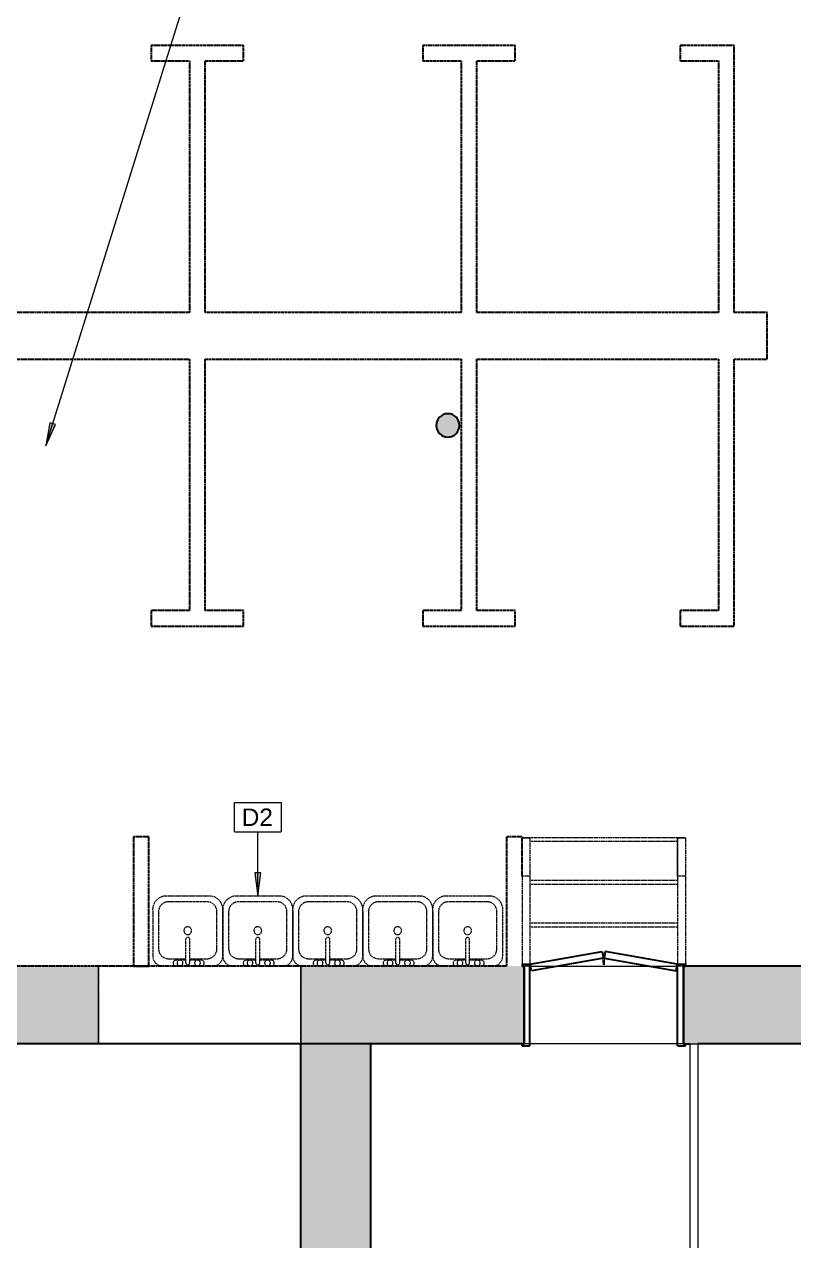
# Model space of a CAD drawing. Header units: inches. Extents: x -1176 to 1545, y -2552 to 978.
# Drawn here: x -843.1 to -645.2, y -34.4 to 278.6 of the extents above; entities that cross this region are included whole.
import ezdxf

# ---------------------------------------------------------------- set-up
doc = ezdxf.new("R2010")
doc.units = ezdxf.units.IN
doc.header["$MEASUREMENT"] = 0
doc.linetypes.add('Demolished', pattern=[0.1875, 0.125, -0.0625])
for name, color, linetype, lineweight in [('A-ANNO-KEYN', 231, 'Continuous', 9), ('A-DOOR', 31, 'Demolished', 9), ('A-DOOR-FRAM', 31, 'Demolished', 30), ('A-FLOR', 192, 'Continuous', 18), ('A-FLOR-HRAL', 11, 'Continuous', 18), ('A-WALL', 113, 'Continuous', 18), ('A-WALL-PATT', 111, 'Continuous', 18), ('P-SANR-FIXT', 6, 'Demolished', 9), ('S-COLS', 52, 'Continuous', 18), ('S-STRS', 31, 'Continuous', 18)]:
    doc.layers.add(name, color=color, linetype=linetype, lineweight=lineweight)
doc.styles.add('Arial', font='arial.ttf', dxfattribs={"height": 4.5})

# ---------------------------------------------------------------- blocks, each defined once
blk = doc.blocks.new('Top Rail Type - Top Rail_Internal_-5050133-2nd Floor Demo')
at = {"layer": 'A-FLOR-HRAL', "lineweight": 9}
for p, q in [((-671.86, 16.25), (-669.86, 16.25)), ((-671.86, -183.19), (-671.86, 16.25)), ((-669.86, 16.25), (-669.86, -183.19))]:
    blk.add_line(p, q, dxfattribs=at)
blk = doc.blocks.new('Top Rail Type - Top Rail_Internal_-6155228-2nd Floor Demo')
at = {"layer": 'A-FLOR-HRAL', "color": 7, "linetype": 'Demolished', "lineweight": 9}
for p, q in [((-715.06, 69.25), (-713.06, 69.25)), ((-713.06, 69.25), (-713.06, 59.41)), ((-713.06, 59.41), (-715.06, 59.41))]:
    blk.add_line(p, q, dxfattribs=at)
blk = doc.blocks.new('Top Rail Type - Top Rail_Internal_-V17-2nd Floor Demo')
at = {"layer": 'A-FLOR-HRAL', "color": 7, "linetype": 'Demolished', "lineweight": 9}
for p, q in [((-713.06, 69.25), (-715.06, 69.25)), ((-713.06, 69.25), (-713.06, 47.25)), ((-715.06, 59.41), (-715.06, 47.25)), ((-715.06, 47.25), (-715.06, 36.25)), ((-713.06, 47.25), (-713.06, 36.25)), ((-713.06, 36.25), (-715.06, 36.25))]:
    blk.add_line(p, q, dxfattribs=at)
blk = doc.blocks.new('Top Rail Type - Top Rail_Internal_-6155240-2nd Floor Demo')
at = {"layer": 'A-FLOR-HRAL', "color": 7, "linetype": 'Demolished', "lineweight": 9}
for p, q in [((-675.06, 69.25), (-673.06, 69.25)), ((-675.06, 59.41), (-675.06, 69.25)), ((-673.06, 69.25), (-673.06, 59.41)), ((-673.06, 59.41), (-675.06, 59.41))]:
    blk.add_line(p, q, dxfattribs=at)
blk = doc.blocks.new('Top Rail Type - Top Rail_Internal_-V18-2nd Floor Demo')
at = {"layer": 'A-FLOR-HRAL', "color": 7, "linetype": 'Demolished', "lineweight": 9}
for p, q in [((-673.06, 69.25), (-675.06, 69.25)), ((-675.06, 69.25), (-675.06, 47.25)), ((-673.06, 69.25), (-673.06, 47.25)), ((-675.06, 47.25), (-675.06, 36.25)), ((-673.06, 47.25), (-673.06, 36.25)), ((-673.06, 36.25), (-675.06, 36.25))]:
    blk.add_line(p, q, dxfattribs=at)
blk = doc.blocks.new('Sink Vanity-Square - 20_ x 18_ 2-6858549-2nd Floor Demo')
at = {"layer": 'P-SANR-FIXT', "color": 7}
for p, q in [((0.12, 6.33), (0.12, 0.22)), ((1.12, 6.33), (1.12, 0.22)), ((-8.38, 4.59), (-8.38, -6.91)), ((0.12, 5.22), (-4.38, 5.22)), ((-2.88, 5.59), (0.12, 5.59)), ((1.12, 5.59), (3.62, 5.59)), ((5.62, 5.22), (1.12, 5.22)), ((9.62, -6.91), (9.62, 4.59)), ((-6.88, 2.72), (-6.88, -6.91)), ((8.12, -6.91), (8.12, 2.72)), ((-5.06, -10.91), (6.3, -10.91)), ((-4.38, -9.41), (5.62, -9.41))]:
    blk.add_line(p, q, dxfattribs=at)
for centre, radius, start, end in [((-5.88, 4.59), 2.5, 90, 180), ((-2.88, 6.34), 0.75, 90, 270), ((-1.88, 6.34), 0.75, 360, 180), ((-1.88, 6.34), 0.75, 180, 0), ((0.62, 6.33), 0.5, 360, 180), ((2.62, 6.34), 0.75, 360, 180), ((2.62, 6.34), 0.75, 180, 360), ((3.62, 6.34), 0.75, 270, 90), ((7.12, 4.59), 2.5, 360, 90), ((-4.38, 2.72), 2.5, 90, 180), ((5.62, 2.72), 2.5, 0, 90), ((0.62, 0.22), 0.5, 180, 0), ((0.62, -2), 1, 360, 180), ((0.62, -2), 1, 180, 0), ((-4.91, -7.4), 3.51, 171.8503, 267.5498), ((-4.38, -6.91), 2.5, 180, 270), ((5.62, -6.91), 2.5, 270, 0), ((6.15, -7.4), 3.51, 272.4502, 8.1497)]:
    blk.add_arc(centre, radius, start, end, dxfattribs=at)
blk = doc.blocks.new('Double Flush - 3_6-8108160-2nd Floor Demo')
at = {"layer": 'A-DOOR', "color": 8, "linetype": 'Continuous', "lineweight": 30}
for p, q in [((-18.91, 10.5), (-0.38, 13.77)), ((-0.38, 13.77), (-0.08, 12.04)), ((0.38, 13.77), (0.08, 12.04)), ((18.91, 10.5), (0.38, 13.77)), ((-18.6, 8.78), (-18.91, 10.5)), ((-0.08, 12.04), (-18.6, 8.78)), ((0.08, 12.04), (18.6, 8.78)), ((18.6, 8.78), (18.91, 10.5))]:
    blk.add_line(p, q, dxfattribs=at)
at = {"layer": 'A-DOOR', "linetype": 'Continuous'}
for centre, start, end in [((-18.91, 10.5), 359.5, 10), ((18.91, 10.5), 170, 180.5)]:
    blk.add_arc(centre, 18.81, start, end, dxfattribs=at)
at = {"layer": 'A-DOOR-FRAM', "color": 8, "linetype": 'Continuous'}
for p, q in [((-21, 10.5), (-19, 10.5)), ((-21, 10.5), (-21, 10)), ((-21, 10), (-20.5, 10)), ((-20.5, -10), (-20.5, 10)), ((-19, -10.5), (-19, 10.5)), ((19, -10.5), (19, 10.5)), ((19, 10.5), (21, 10.5)), ((20.5, 10), (21, 10)), ((20.5, -10), (20.5, 10)), ((21, 10.5), (21, 10)), ((-21, -10), (-20.5, -10)), ((-21, -10.5), (-21, -10)), ((-21, -10.5), (-19, -10.5)), ((19, -10.5), (21, -10.5)), ((20.5, -10), (21, -10)), ((21, -10.5), (21, -10))]:
    blk.add_line(p, q, dxfattribs=at)
blk = doc.blocks.new('Keynote Tag - Keynote Number - Boxed-135510-2nd Floor Demo')
at = {"layer": 'A-ANNO-KEYN'}
for p, q in [((-0.125, -0.0792), (-0.125, 0.0781)), ((-0.125, 0.0781), (0.125, 0.0781)), ((0.125, 0.0781), (0.125, -0.0792)), ((-0.125, -0.0792), (0.125, -0.0792))]:
    blk.add_line(p, q, dxfattribs=at)

msp = doc.modelspace()

# ---------------------------------------------------------------- hatches: boundary and pattern name
at = {"layer": 'A-ANNO-KEYN'}
for points in [[(-837.63, 170.08), (-835.09, 175.58), (-836.59, 176.05)], [(-783.06, 54.25), (-782.27, 60.25), (-783.85, 60.25)]]:
    msp.add_hatch(color=256, dxfattribs=at).paths.add_polyline_path(points, flags=0)
at = {"layer": 'A-WALL-PATT'}
h = msp.add_hatch(color=250, dxfattribs=at)
h.paths.add_polyline_path([(-1015.06, 16.25), (-898.33, 16.25), (-898.33, 27.25), (-899.06, 27.25), (-899.06, 36.25), (-1015.06, 36.25)], flags=0)
h.paths.add_polyline_path([(-590.07, 16.25), (-590.07, 36.25), (-673.56, 36.25), (-673.56, 16.25), (-636.88, 16.25)], flags=0)
h.paths.add_polyline_path([(-858.33, 16.25), (-824.03, 16.25), (-824.03, 36.25), (-858.33, 36.25)], flags=0)
h.paths.add_polyline_path([(-772.03, 16.25), (-714.56, 16.25), (-714.56, 36.25), (-772.03, 36.25), (-772.03, 31.32)], flags=0)
h = msp.add_hatch(color=250, dxfattribs=at)
h.paths.add_polyline_path([(-754.04, -1262.19), (-754.04, -1210.19), (-772.04, -1210.19), (-772.04, -1262.19), (-757.66, -1262.19)], flags=0)
h.paths.add_polyline_path([(-769.38, -1170.19), (-754.04, -1170.19), (-754.04, -1093.3), (-772.04, -1093.3), (-772.04, -1170.19)], flags=0)
h.paths.add_polyline_path([(-754.04, -1053.19), (-754.04, -1004.19), (-772.04, -1004.19), (-772.04, -1053.19), (-757.66, -1053.19)], flags=0)
h.paths.add_polyline_path([(-757.66, -962.19), (-754.04, -962.19), (-754.04, -860.19), (-772.04, -860.19), (-772.04, -962.19)], flags=0)
h.paths.add_polyline_path([(-757.66, -818.19), (-754.04, -818.19), (-754.04, -716.19), (-772.04, -716.19), (-772.04, -818.19), (-769.38, -818.19)], flags=0)
h.paths.add_polyline_path([(-772.04, -674.19), (-754.04, -674.19), (-754.04, -572.19), (-772.04, -572.19), (-772.04, -666.25)], flags=0)
h.paths.add_polyline_path([(-772.04, -530.19), (-754.04, -530.19), (-754.04, -428.19), (-772.04, -428.19), (-772.04, -529.77)], flags=0)
h.paths.add_polyline_path([(-769.38, -386.19), (-754.04, -386.19), (-754.04, -278.19), (-772.04, -278.19), (-772.04, -386.19)], flags=0)
h.paths.add_polyline_path([(-757.66, -236.19), (-754.04, -236.19), (-754.04, -122.5), (-772.04, -122.5), (-772.04, -236.19)], flags=0)
h.paths.add_polyline_path([(-772.04, -80.5), (-754.04, -80.5), (-754.04, 16.25), (-772.04, 16.25), (-772.04, -72.63)], flags=0)
at = {"layer": 'S-COLS'}
msp.add_hatch(color=250, dxfattribs=at).paths.add_polyline_path([(-734.16, 172.37), (-733.02, 172.6), (-732.04, 173.25), (-731.39, 174.23), (-731.16, 175.37), (-731.39, 176.52), (-732.04, 177.5), (-733.02, 178.15), (-734.16, 178.37), (-735.31, 178.15), (-736.28, 177.5), (-736.94, 176.52), (-737.16, 175.37), (-736.94, 174.23), (-736.28, 173.25), (-735.31, 172.6)], flags=0)

# ---------------------------------------------------------------- linework, layer by layer
at = {"layer": 'A-ANNO-KEYN'}
for p, q in [((-837.63, 170.08), (-741.74, 476.94)), ((-836.59, 176.05), (-837.63, 170.08)), ((-837.63, 170.08), (-835.09, 175.58)), ((-835.09, 175.58), (-836.59, 176.05)), ((-783.06, 54.25), (-783.06, 70.75)), ((-782.27, 60.25), (-783.85, 60.25)), ((-783.85, 60.25), (-783.06, 54.25)), ((-783.06, 54.25), (-782.27, 60.25))]:
    msp.add_line(p, q, dxfattribs=at)
at = {"layer": 'A-FLOR'}
msp.add_line((-673.56, 16.25), (-714.56, 16.25), dxfattribs=at)
at = {"layer": 'A-WALL', "color": 250, "linetype": 'Demolished', "lineweight": 30}
for p, q in [((-786.77, 273.14), (-810.52, 273.14)), ((-810.52, 273.14), (-810.52, 269.14)), ((-786.77, 269.14), (-786.77, 273.14)), ((-716.87, 273.14), (-740.63, 273.14)), ((-740.63, 273.14), (-740.63, 269.14)), ((-716.87, 269.14), (-716.87, 273.14)), ((-660.53, 273.14), (-674.4, 273.14)), ((-674.4, 273.14), (-674.4, 269.14)), ((-660.53, 204.42), (-660.53, 273.14)), ((-810.52, 269.14), (-800.59, 269.14)), ((-800.59, 269.14), (-800.59, 204.42)), ((-796.59, 204.42), (-796.59, 269.14)), ((-796.59, 269.14), (-786.77, 269.14)), ((-740.63, 269.14), (-730.7, 269.14)), ((-730.7, 269.14), (-730.7, 204.42)), ((-726.7, 204.42), (-726.7, 269.14)), ((-726.7, 269.14), (-716.87, 269.14)), ((-674.4, 269.14), (-664.53, 269.14)), ((-664.53, 269.14), (-664.53, 204.42)), ((-800.59, 204.42), (-865.21, 204.42)), ((-730.7, 204.42), (-796.59, 204.42)), ((-664.53, 204.42), (-726.7, 204.42)), ((-652.04, 204.42), (-660.53, 204.42)), ((-652.04, 192.42), (-652.04, 204.42)), ((-865.21, 192.42), (-800.59, 192.42)), ((-800.59, 192.42), (-800.59, 127.69)), ((-796.59, 192.42), (-730.7, 192.42)), ((-796.59, 127.69), (-796.59, 192.42)), ((-730.7, 192.42), (-730.7, 127.69)), ((-726.7, 192.42), (-664.53, 192.42)), ((-726.7, 127.69), (-726.7, 192.42)), ((-664.53, 192.42), (-664.53, 127.69)), ((-660.53, 192.42), (-652.04, 192.42)), ((-660.53, 123.69), (-660.53, 192.42)), ((-800.59, 127.69), (-810.52, 127.69)), ((-810.52, 127.69), (-810.52, 123.69)), ((-786.77, 127.69), (-796.59, 127.69)), ((-786.77, 123.69), (-786.77, 127.69)), ((-730.7, 127.69), (-740.63, 127.69)), ((-740.63, 127.69), (-740.63, 123.69)), ((-716.87, 127.69), (-726.7, 127.69)), ((-716.87, 123.69), (-716.87, 127.69)), ((-664.53, 127.69), (-674.4, 127.69)), ((-674.4, 127.69), (-674.4, 123.69)), ((-810.52, 123.69), (-786.77, 123.69)), ((-740.63, 123.69), (-716.87, 123.69)), ((-674.4, 123.69), (-660.53, 123.69)), ((-811.06, 69.47), (-815.06, 69.47)), ((-815.06, 69.47), (-815.06, 36.25)), ((-811.06, 36.25), (-811.06, 69.47)), ((-715.06, 69.47), (-719.06, 69.47)), ((-719.06, 69.47), (-719.06, 36.25)), ((-715.06, 59.39), (-715.06, 69.47)), ((-719.06, 36.25), (-868.06, 36.25)), ((-815.06, 36.25), (-811.06, 36.25))]:
    msp.add_line(p, q, dxfattribs=at)
at = {"layer": 'A-WALL', "lineweight": 9}
for p, q in [((-824.03, 16.25), (-824.03, 36.25)), ((-772.03, 36.25), (-772.03, 16.25)), ((-713.06, 36.25), (-675.06, 36.25))]:
    msp.add_line(p, q, dxfattribs=at)
at = {"layer": 'A-WALL', "color": 7, "linetype": 'Demolished', "lineweight": 9}
for p, q in [((-824.03, 36.25), (-824.03, 16.25)), ((-772.03, 16.25), (-772.03, 36.25))]:
    msp.add_line(p, q, dxfattribs=at)
at = {"layer": 'A-WALL', "color": 8, "lineweight": 30}
for p, q in [((-714.56, 36.25), (-714.56, 16.25)), ((-673.56, 36.25), (-673.56, 16.25)), ((-601.07, 36.25), (-673.06, 36.25)), ((-714.56, 16.25), (-1041.06, 16.25)), ((-772.04, 16.25), (-772.04, -66.63)), ((-754.04, 16.25), (-754.04, -80.5)), ((-673.56, 16.25), (-671.86, 16.25)), ((-570.07, 16.25), (-669.86, 16.25))]:
    msp.add_line(p, q, dxfattribs=at)
at = {"layer": 'S-COLS', "color": 8, "lineweight": 30}
for start, end in [(0, 180), (180, 0)]:
    msp.add_arc((-734.16, 175.37), 3, start, end, dxfattribs=at)
at = {"layer": 'S-STRS', "color": 7, "linetype": 'Demolished', "lineweight": 9}
for p, q in [((-675.06, 69.25), (-713.06, 69.25)), ((-675.06, 68.25), (-713.06, 68.25)), ((-675.06, 58.25), (-713.06, 58.25)), ((-675.06, 57.25), (-713.06, 57.25)), ((-675.06, 47.25), (-713.06, 47.25)), ((-675.06, 46.25), (-713.06, 46.25))]:
    msp.add_line(p, q, dxfattribs=at)

# ---------------------------------------------------------------- block references
at = {"layer": 'A-ANNO-KEYN', "xscale": 47.99999999999997, "yscale": 47.99999999999997, "zscale": 47.99999999999997}
msp.add_blockref('Keynote Tag - Keynote Number - Boxed-135510-2nd Floor Demo', (-783.06, 74.55), dxfattribs=at)
at = {"layer": 'A-DOOR', "linetype": 'Continuous', "lineweight": 18}
msp.add_blockref('Double Flush - 3_6-8108160-2nd Floor Demo', (-694.06, 26.25), dxfattribs=at)
at = {"layer": 'A-FLOR-HRAL', "color": 7, "linetype": 'Demolished', "lineweight": 9}
for name in ['Top Rail Type - Top Rail_Internal_-6155228-2nd Floor Demo', 'Top Rail Type - Top Rail_Internal_-V17-2nd Floor Demo', 'Top Rail Type - Top Rail_Internal_-6155240-2nd Floor Demo', 'Top Rail Type - Top Rail_Internal_-V18-2nd Floor Demo']:
    msp.add_blockref(name, (0, 0), dxfattribs=at)
at = {"layer": 'A-FLOR-HRAL', "lineweight": 9}
msp.add_blockref('Top Rail Type - Top Rail_Internal_-5050133-2nd Floor Demo', (0, 0), dxfattribs=at)
at = {"layer": 'P-SANR-FIXT', "color": 7, "rotation": 180}
for p in [(-800.46, 43.35), (-782.44, 43.35), (-764.44, 43.35), (-746.44, 43.35), (-728.44, 43.35)]:
    msp.add_blockref('Sink Vanity-Square - 20_ x 18_ 2-6858549-2nd Floor Demo', p, dxfattribs=at)

# ---------------------------------------------------------------- texts
at = {"layer": 'A-ANNO-KEYN', "insert": (-787.2, 76.78), "char_height": 4.5, "width": 9.8475, "attachment_point": 1, "style": 'Arial'}
msp.add_mtext('D2', dxfattribs=at)

doc.saveas('drawing.dxf')
